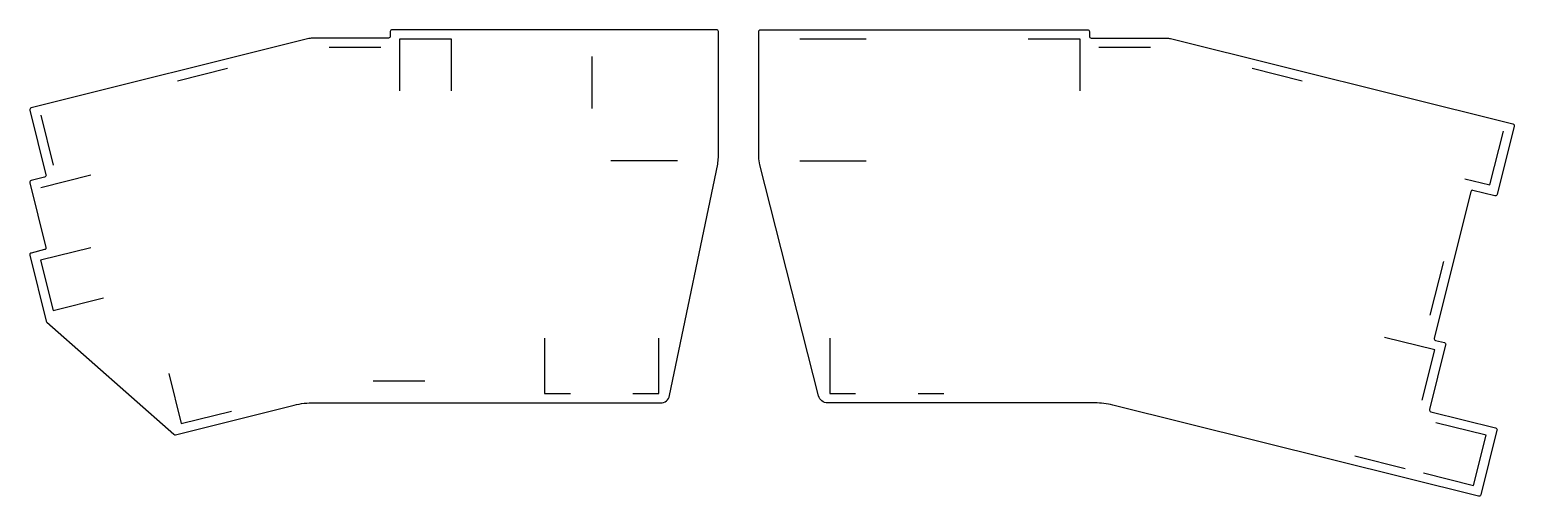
# Model space of a CAD drawing. Header units: millimetres. Extents: x 5 to 406, y -126 to 0.
import ezdxf

# ---------------------------------------------------------------- set-up
doc = ezdxf.new("R2010")
doc.units = ezdxf.units.MM
doc.layers.get('0').update_dxf_attribs({"linetype": 'CONTINUOUS'})

msp = doc.modelspace()

# ---------------------------------------------------------------- linework, layer by layer
for p, q in [((119, -2.53), (105, -2.53)), ((105, -2.53), (105, -16.53)), ((119, -16.53), (119, -2.53)), ((231.2, -2.53), (213.2, -2.53)), ((289, -2.53), (275, -2.53)), ((289, -16.53), (289, -2.53)), ((99.95, -4.81), (85.95, -4.81)), ((157.1, -21.29), (157.1, -7.29)), ((308.05, -4.81), (294.05, -4.81)), ((58.49, -10.52), (44.91, -13.91)), ((349.09, -13.91), (335.51, -10.52)), ((7.94, -23.13), (11.33, -36.71)), ((399.86, -42.03), (403.49, -27.47)), ((180.15, -35.53), (162.15, -35.53)), ((213.2, -35.53), (231.2, -35.53)), ((21.51, -39.37), (7.93, -42.76)), ((393.07, -40.33), (399.86, -42.03)), ((21.5, -59.01), (7.92, -62.4)), ((7.92, -62.4), (11.3, -75.98)), ((383.71, -77.27), (387.34, -62.71)), ((11.3, -75.98), (24.89, -72.6)), ((144.19, -83.49), (144.19, -98.49)), ((175.06, -98.49), (175.06, -83.49)), ((221.32, -83.49), (221.32, -98.49)), ((384.94, -86.66), (371.36, -83.27)), ((381.56, -100.24), (384.94, -86.66)), ((42.55, -93.03), (45.94, -106.61)), ((97.86, -95.01), (111.86, -95.01)), ((144.19, -98.49), (151.19, -98.49)), ((168.06, -98.49), (175.06, -98.49)), ((221.32, -98.49), (228.32, -98.49)), ((245.19, -98.49), (252.19, -98.49)), ((45.94, -106.61), (59.52, -103.23)), ((398.82, -109.75), (385.24, -106.36)), ((395.43, -123.33), (398.82, -109.75)), ((363.36, -115.34), (376.95, -118.72)), ((381.85, -119.95), (395.43, -123.33))]:
    msp.add_line(p, q)
for points in [[(276.63, 0), (291.02, 0, -0.414214), (291.52, -0.51), (291.52, -1.78, 0.414214), (292.03, -2.29), (312.3, -2.29, -0.061163), (313.51, -2.43), (406.06, -25.51, -0.414214), (406.43, -26.12), (401.82, -44.6, -0.414214), (401.21, -44.96), (395.26, -43.48, 0.414214), (394.65, -43.85), (384.76, -83.49, 0.414214), (385.13, -84.1), (387.52, -84.69, -0.414214), (387.88, -85.31), (383.52, -102.81, 0.414214), (383.89, -103.42), (401.39, -107.79, -0.414214), (401.76, -108.4), (397.39, -125.9, -0.414214), (396.78, -126.27), (297.86, -101.61, 0.061163), (293.02, -101.01), (220.76, -101.01, -0.343062), (218.31, -99.11), (202.43, -36.62, -0.062299), (202.15, -34.4), (202.15, -0.51, -0.414214), (202.65, 0)], [(190.69, 0), (102.98, 0, 0.414214), (102.48, -0.51), (102.48, -1.78, -0.414214), (101.97, -2.29), (81.7, -2.29, 0.061163), (80.49, -2.43), (5.37, -21.16, 0.414214), (5, -21.78), (9.37, -39.28, -0.414214), (9, -39.89), (5.36, -40.8, 0.414214), (4.99, -41.41), (9.35, -58.92, -0.414214), (8.99, -59.53), (5.35, -60.44, 0.414214), (4.98, -61.05), (9.43, -78.89, 0.15172), (9.58, -79.15), (43.9, -109.5, 0.246973), (44.35, -109.61), (76.49, -101.6, -0.068721), (81.93, -101.01), (175.53, -101.01, 0.355385), (178.01, -99), (191.01, -36.43, 0.051279), (191.2, -34.6), (191.2, -0.51, 0.414214)]]:
    msp.add_lwpolyline(points, format="xyb", close=True)

doc.saveas('drawing.dxf')
